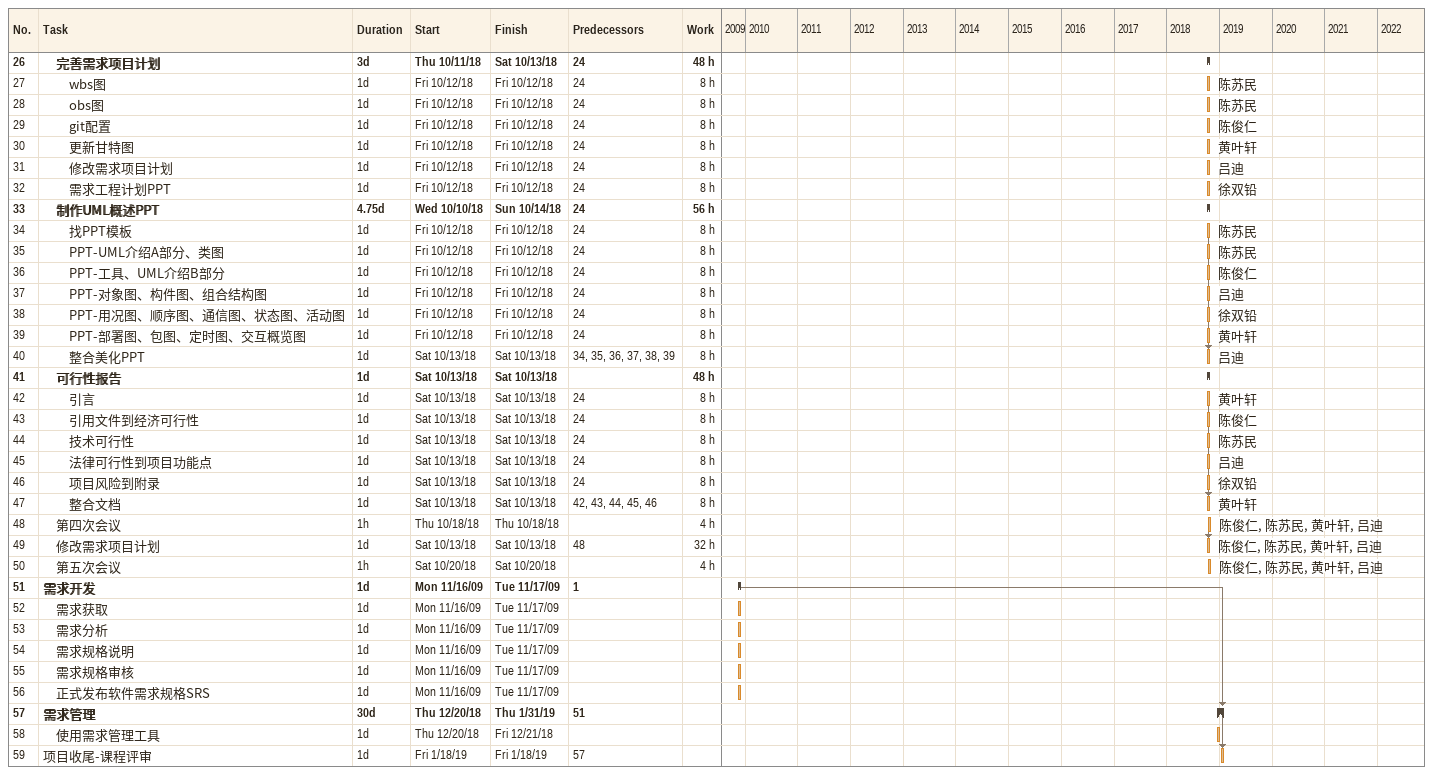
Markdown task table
| ID | Level | Task | Duration | Start | Finish | Predecessors | Resources | Work (h) |
|---|---|---|---|---|---|---|---|---|
| 26 | 2 | **完善需求项目计划** | 3d | 2018-10-11 | 2018-10-13 | 24 |  | 48 |
| 27 | 3 | wbs图 | 1d | 2018-10-12 | 2018-10-12 | 24 | 陈苏民 | 8 |
| 28 | 3 | obs图 | 1d | 2018-10-12 | 2018-10-12 | 24 | 陈苏民 | 8 |
| 29 | 3 | git配置 | 1d | 2018-10-12 | 2018-10-12 | 24 | 陈俊仁 | 8 |
| 30 | 3 | 更新甘特图 | 1d | 2018-10-12 | 2018-10-12 | 24 | 黄叶轩 | 8 |
| 31 | 3 | 修改需求项目计划 | 1d | 2018-10-12 | 2018-10-12 | 24 | 吕迪 | 8 |
| 32 | 3 | 需求工程计划PPT | 1d | 2018-10-12 | 2018-10-12 | 24 | 徐双铅 | 8 |
| 33 | 2 | **制作UML概述PPT** | 4.75d | 2018-10-10 | 2018-10-14 | 24 |  | 56 |
| 34 | 3 | 找PPT模板 | 1d | 2018-10-12 | 2018-10-12 | 24 | 陈苏民 | 8 |
| 35 | 3 | PPT-UML介绍A部分、类图 | 1d | 2018-10-12 | 2018-10-12 | 24 | 陈苏民 | 8 |
| 36 | 3 | PPT-工具、UML介绍B部分 | 1d | 2018-10-12 | 2018-10-12 | 24 | 陈俊仁 | 8 |
| 37 | 3 | PPT-对象图、构件图、组合结构图 | 1d | 2018-10-12 | 2018-10-12 | 24 | 吕迪 | 8 |
| 38 | 3 | PPT-用况图、顺序图、通信图、状态图、活动图 | 1d | 2018-10-12 | 2018-10-12 | 24 | 徐双铅 | 8 |
| 39 | 3 | PPT-部署图、包图、定时图、交互概览图 | 1d | 2018-10-12 | 2018-10-12 | 24 | 黄叶轩 | 8 |
| 40 | 3 | 整合美化PPT | 1d | 2018-10-13 | 2018-10-13 | 34, 35, 36, 37, 38, 39 | 吕迪 | 8 |
| 41 | 2 | **可行性报告** | 1d | 2018-10-13 | 2018-10-13 |  |  | 48 |
| 42 | 3 | 引言 | 1d | 2018-10-13 | 2018-10-13 | 24 | 黄叶轩 | 8 |
| 43 | 3 | 引用文件到经济可行性 | 1d | 2018-10-13 | 2018-10-13 | 24 | 陈俊仁 | 8 |
| 44 | 3 | 技术可行性 | 1d | 2018-10-13 | 2018-10-13 | 24 | 陈苏民 | 8 |
| 45 | 3 | 法律可行性到项目功能点 | 1d | 2018-10-13 | 2018-10-13 | 24 | 吕迪 | 8 |
| 46 | 3 | 项目风险到附录 | 1d | 2018-10-13 | 2018-10-13 | 24 | 徐双铅 | 8 |
| 47 | 3 | 整合文档 | 1d | 2018-10-13 | 2018-10-13 | 42, 43, 44, 45, 46 | 黄叶轩 | 8 |
| 48 | 2 | 第四次会议 | 1h | 2018-10-18 | 2018-10-18 |  | 陈俊仁, 陈苏民, 黄叶轩, 吕迪 | 4 |
| 49 | 2 | 修改需求项目计划 | 1d | 2018-10-13 | 2018-10-13 | 48 | 陈俊仁, 陈苏民, 黄叶轩, 吕迪 | 32 |
| 50 | 2 | 第五次会议 | 1h | 2018-10-20 | 2018-10-20 |  | 陈俊仁, 陈苏民, 黄叶轩, 吕迪 | 4 |
| 51 | 1 | **需求开发** | 1d | 2009-11-16 | 2009-11-17 | 1 |  |  |
| 52 | 2 | 需求获取 | 1d | 2009-11-16 | 2009-11-17 |  |  |  |
| 53 | 2 | 需求分析 | 1d | 2009-11-16 | 2009-11-17 |  |  |  |
| 54 | 2 | 需求规格说明 | 1d | 2009-11-16 | 2009-11-17 |  |  |  |
| 55 | 2 | 需求规格审核 | 1d | 2009-11-16 | 2009-11-17 |  |  |  |
| 56 | 2 | 正式发布软件需求规格SRS | 1d | 2009-11-16 | 2009-11-17 |  |  |  |
| 57 | 1 | **需求管理** | 30d | 2018-12-20 | 2019-01-31 | 51 |  |  |
| 58 | 2 | 使用需求管理工具 | 1d | 2018-12-20 | 2018-12-21 |  |  |  |
| 59 | 1 | 项目收尾-课程评审 | 1d | 2019-01-18 | 2019-01-18 | 57 |  |  |
